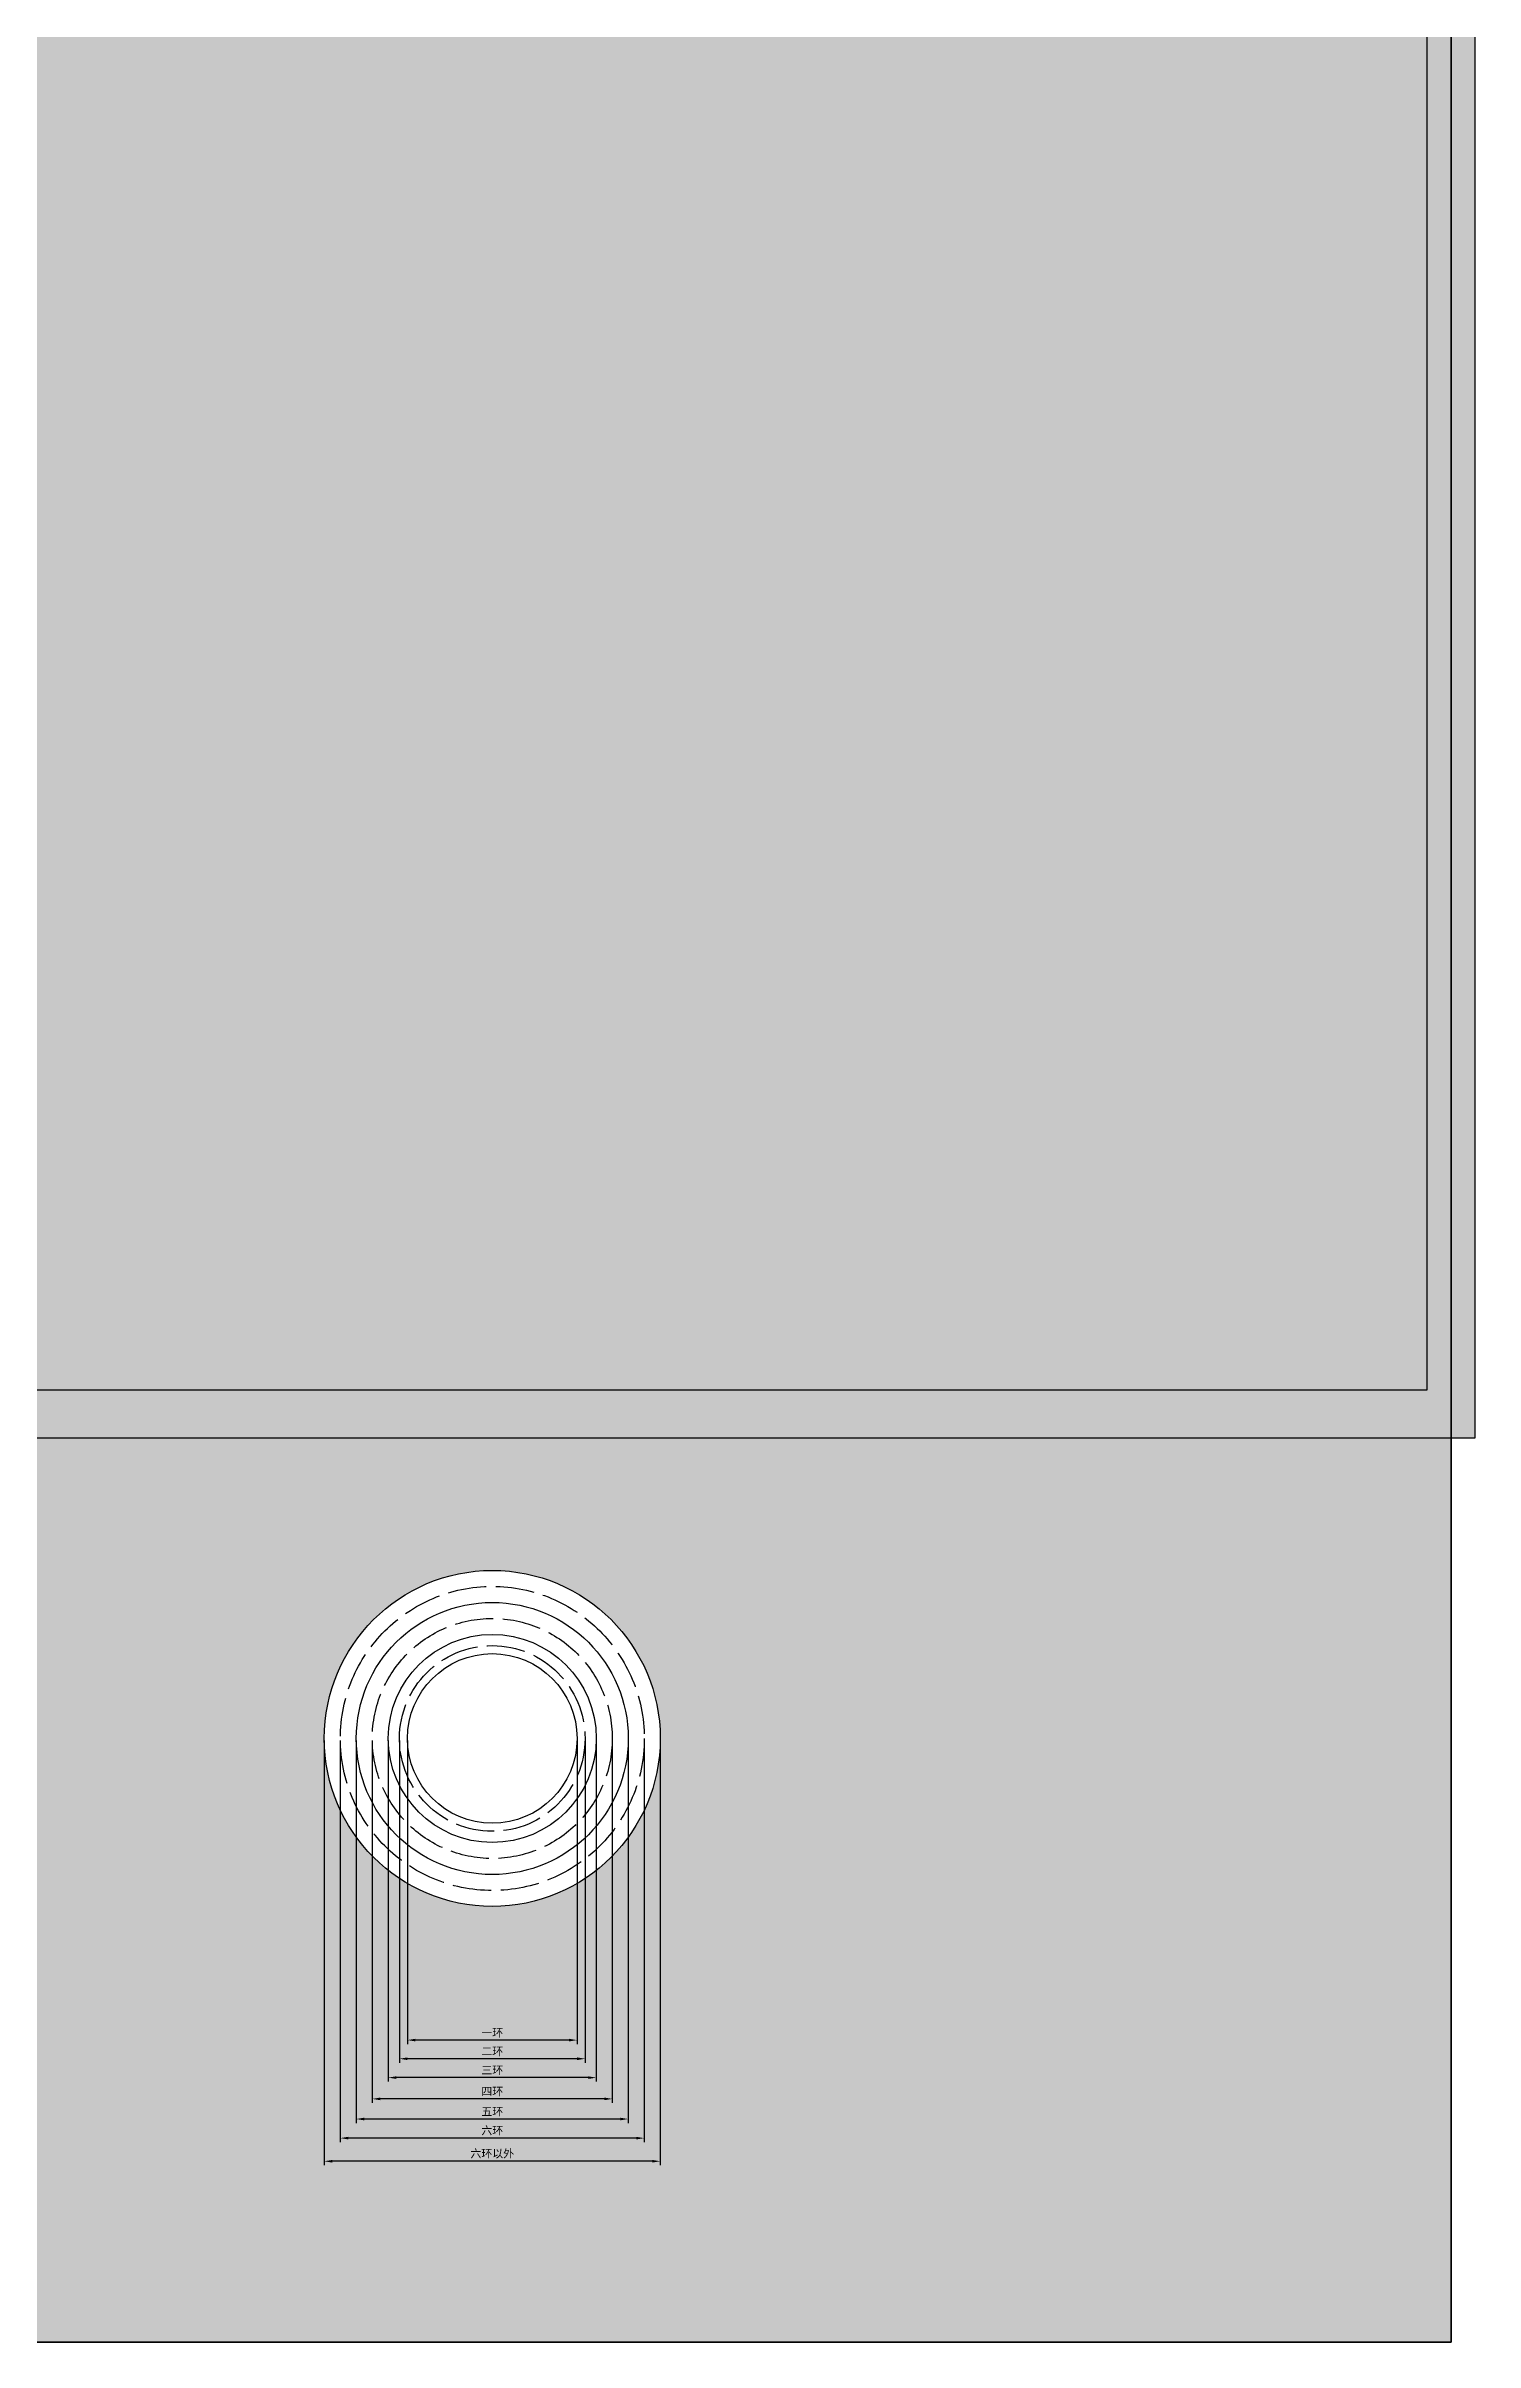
# Model space of a CAD drawing. Header units: millimetres. Extents: x 2008 to 4416, y 118 to 2668.
# Drawn here: x 3969 to 4416, y 118 to 835 of the extents above; entities that cross this region are included whole.
import ezdxf

# ---------------------------------------------------------------- set-up
doc = ezdxf.new("R2010")
doc.units = ezdxf.units.MM
doc.linetypes.add('ACAD_ISO02W100', pattern=[15, 12, -3])
doc.styles.get("Standard").update_dxf_attribs({"font": 'arial.ttf'})
doc.dimstyles.new('ISO-25', dxfattribs={"dimtxt": 2.5, "dimasz": 2.5, "dimexe": 1.25, "dimexo": 0.625, "dimtad": 1, "dimtxsty": 'Standard', "dimcen": 2.5, "dimadec": 0, "dimazin": 0, "dimtfac": 1, "dimtmove": 0, "dimatfit": 3, "dimfxl": 1, "dimarcsym": 0})

# ---------------------------------------------------------------- blocks, each defined once
blk = doc.blocks.new('行车道')
at = {"true_color": 0x000000}
h = blk.add_hatch(color=18, dxfattribs=at)
h.dxf.hatch_style = 1
h.paths.add_polyline_path([(-1801.18, 2360.16), (-1801.18, 2375.16), (-3101.18, 2375.16), (-3758.68, 2375.16), (-3758.68, 400.16), (-1493.68, 400.16), (-1493.68, 2217.66), (-1508.68, 2217.66), (-1508.68, 415.16), (-3743.68, 415.16), (-3743.68, 2360.16), (-3101.18, 2360.16)])
for points in [[(-1801.18, 2375.16), (-3101.18, 2375.16), (-3758.68, 2375.16), (-3758.68, 400.16), (-1493.68, 400.16), (-1493.68, 2217.66)], [(-1801.18, 2360.16), (-3101.18, 2360.16), (-3743.68, 2360.16), (-3743.68, 415.16), (-1508.68, 415.16), (-1508.68, 2217.66)]]:
    blk.add_lwpolyline(points)
blk = doc.blocks.new('*D5')
at = {"color": 0, "lineweight": -2, "transparency": 16777216}
for p, q in [((4075.94, 305.6), (4075.94, 199.02)), ((4140.94, 305.6), (4140.94, 199.02)), ((4138.44, 200.27), (4078.44, 200.27))]:
    blk.add_line(p, q, dxfattribs=at)
at = {"color": 0, "transparency": 16777216}
for points in [[(4078.44, 200.69), (4078.44, 199.86), (4075.94, 200.27)], [(4138.44, 200.69), (4138.44, 199.86), (4140.94, 200.27)]]:
    blk.add_solid(points, dxfattribs=at)
at = {"layer": 'Defpoints', "color": 0, "transparency": 16777216}
for p in [(4075.94, 306.23), (4140.94, 306.23), (4075.94, 200.27)]:
    blk.add_point(p, dxfattribs=at)
at = {"color": 0, "transparency": 16777216, "insert": (4108.44, 202.46), "char_height": 2.5, "attachment_point": 5}
blk.add_mtext('{\\fSimSun|b0|i0|c134|p2;三环}', dxfattribs=at)
blk = doc.blocks.new('*D6')
at = {"color": 0, "lineweight": -2, "transparency": 16777216}
for p, q in [((4081.94, 305.6), (4081.94, 210.75)), ((4134.94, 305.6), (4134.94, 210.75)), ((4132.44, 212), (4084.44, 212))]:
    blk.add_line(p, q, dxfattribs=at)
at = {"color": 0, "transparency": 16777216}
for points in [[(4084.44, 212.41), (4084.44, 211.58), (4081.94, 212)], [(4132.44, 212.41), (4132.44, 211.58), (4134.94, 212)]]:
    blk.add_solid(points, dxfattribs=at)
at = {"layer": 'Defpoints', "color": 0, "transparency": 16777216}
for p in [(4081.94, 306.23), (4134.94, 306.23), (4081.94, 212)]:
    blk.add_point(p, dxfattribs=at)
at = {"color": 0, "transparency": 16777216, "insert": (4108.44, 214.18), "char_height": 2.5, "attachment_point": 5}
blk.add_mtext('{\\fSimSun|b0|i0|c134|p2;一环}', dxfattribs=at)
blk = doc.blocks.new('*D7')
at = {"color": 0, "lineweight": -2, "transparency": 16777216}
for p, q in [((4079.44, 305.6), (4079.44, 204.92)), ((4137.44, 305.6), (4137.44, 204.92)), ((4134.94, 206.17), (4081.94, 206.17))]:
    blk.add_line(p, q, dxfattribs=at)
at = {"color": 0, "transparency": 16777216}
for points in [[(4081.94, 206.59), (4081.94, 205.75), (4079.44, 206.17)], [(4134.94, 206.59), (4134.94, 205.75), (4137.44, 206.17)]]:
    blk.add_solid(points, dxfattribs=at)
at = {"layer": 'Defpoints', "color": 0, "transparency": 16777216}
for p in [(4079.44, 306.23), (4137.44, 306.23), (4079.44, 206.17)]:
    blk.add_point(p, dxfattribs=at)
at = {"color": 0, "transparency": 16777216, "insert": (4108.44, 208.35), "char_height": 2.5, "attachment_point": 5}
blk.add_mtext('{\\fSimSun|b0|i0|c134|p2;二环}', dxfattribs=at)
blk = doc.blocks.new('*D8')
at = {"color": 0, "lineweight": -2, "transparency": 16777216}
for p, q in [((4070.94, 305.6), (4070.94, 192.38)), ((4145.94, 305.6), (4145.94, 192.38)), ((4143.44, 193.63), (4073.44, 193.63))]:
    blk.add_line(p, q, dxfattribs=at)
at = {"color": 0, "transparency": 16777216}
for points in [[(4073.44, 194.05), (4073.44, 193.22), (4070.94, 193.63)], [(4143.44, 194.05), (4143.44, 193.22), (4145.94, 193.63)]]:
    blk.add_solid(points, dxfattribs=at)
at = {"layer": 'Defpoints', "color": 0, "transparency": 16777216}
for p in [(4070.94, 306.23), (4145.94, 306.23), (4070.94, 193.63)]:
    blk.add_point(p, dxfattribs=at)
at = {"color": 0, "transparency": 16777216, "insert": (4108.44, 195.84), "char_height": 2.5, "attachment_point": 5}
blk.add_mtext('{\\fSimSun|b0|i0|c134|p2;四环}', dxfattribs=at)
blk = doc.blocks.new('*D9')
at = {"color": 0, "lineweight": -2, "transparency": 16777216}
for p, q in [((4065.94, 305.6), (4065.94, 186.09)), ((4150.94, 305.6), (4150.94, 186.09)), ((4148.44, 187.34), (4068.44, 187.34))]:
    blk.add_line(p, q, dxfattribs=at)
at = {"color": 0, "transparency": 16777216}
for points in [[(4068.44, 187.76), (4068.44, 186.92), (4065.94, 187.34)], [(4148.44, 187.76), (4148.44, 186.92), (4150.94, 187.34)]]:
    blk.add_solid(points, dxfattribs=at)
at = {"layer": 'Defpoints', "color": 0, "transparency": 16777216}
for p in [(4065.94, 306.23), (4150.94, 306.23), (4065.94, 187.34)]:
    blk.add_point(p, dxfattribs=at)
at = {"color": 0, "transparency": 16777216, "insert": (4108.44, 189.52), "char_height": 2.5, "attachment_point": 5}
blk.add_mtext('{\\fSimSun|b0|i0|c134|p2;五环}', dxfattribs=at)
blk = doc.blocks.new('*D10')
at = {"color": 0, "lineweight": -2, "transparency": 16777216}
for p, q in [((4060.94, 305.6), (4060.94, 180.12)), ((4155.94, 305.6), (4155.94, 180.12)), ((4153.44, 181.37), (4063.44, 181.37))]:
    blk.add_line(p, q, dxfattribs=at)
at = {"color": 0, "transparency": 16777216}
for points in [[(4063.44, 181.79), (4063.44, 180.96), (4060.94, 181.37)], [(4153.44, 181.79), (4153.44, 180.96), (4155.94, 181.37)]]:
    blk.add_solid(points, dxfattribs=at)
at = {"layer": 'Defpoints', "color": 0, "transparency": 16777216}
for p in [(4060.94, 306.23), (4155.94, 306.23), (4060.94, 181.37)]:
    blk.add_point(p, dxfattribs=at)
at = {"color": 0, "transparency": 16777216, "insert": (4108.44, 183.61), "char_height": 2.5, "attachment_point": 5}
blk.add_mtext('{\\fSimSun|b0|i0|c134|p2;六环}', dxfattribs=at)
blk = doc.blocks.new('*D11')
at = {"color": 0, "lineweight": -2, "transparency": 16777216}
for p, q in [((4055.94, 305.6), (4055.94, 172.9)), ((4160.94, 305.6), (4160.94, 172.9)), ((4158.44, 174.15), (4058.44, 174.15))]:
    blk.add_line(p, q, dxfattribs=at)
at = {"color": 0, "transparency": 16777216}
for points in [[(4058.44, 174.56), (4058.44, 173.73), (4055.94, 174.15)], [(4158.44, 174.56), (4158.44, 173.73), (4160.94, 174.15)]]:
    blk.add_solid(points, dxfattribs=at)
at = {"layer": 'Defpoints', "color": 0, "transparency": 16777216}
for p in [(4055.94, 306.23), (4160.94, 306.23), (4055.94, 174.15)]:
    blk.add_point(p, dxfattribs=at)
at = {"color": 0, "transparency": 16777216, "insert": (4108.44, 176.4), "char_height": 2.5, "attachment_point": 5}
blk.add_mtext('{\\fSimSun|b0|i0|c134|p2;六环以外}', dxfattribs=at)
blk = doc.blocks.new('细分环')
for radius in [52.5, 42.5, 32.5, 26.5]:
    blk.add_circle((6590.94, 2799.74), radius)
at = {"linetype": 'ACAD_ISO02W100'}
for radius in [47.5, 37.5, 29]:
    blk.add_circle((6590.94, 2799.74), radius, dxfattribs=at)

msp = doc.modelspace()

# ---------------------------------------------------------------- hatches: boundary and pattern name
h = msp.add_hatch(color=2)
h.dxf.hatch_style = 1
h.paths.add_polyline_path([(2150.635, 2375.156), (2761.297, 2375.156, -0.3239799), (2658.135, 2517.656), (2008.135, 2517.656), (2008.135, 1607.656), (2150.635, 1607.656)])
h.paths.add_polyline_path([(2918.135, 400.156), (2150.635, 400.156), (2150.635, 1027.656), (2008.135, 1027.656), (2008.135, 117.656), (2918.135, 117.656), (2918.135, 267.656)])
h.paths.add_polyline_path([(4408.135, 400.156), (3498.135, 400.156), (3498.135, 267.656), (3498.135, 117.656), (4408.135, 117.656)])
h.paths.add_polyline_path([(4055.944, 306.229, -1), (4160.944, 306.229, -1)], flags=16)
h.paths.add_polyline_path([(4060.944, 306.229, -1), (4155.944, 306.229, -1)], flags=0)
h.paths.add_polyline_path([(4065.944, 306.229, -1), (4150.944, 306.229, -1)], flags=0)
h.paths.add_polyline_path([(4070.944, 306.229, -1), (4145.944, 306.229, -1)], flags=0)
h.paths.add_polyline_path([(4075.944, 306.229, -1), (4140.944, 306.229, -1)], flags=0)
h.paths.add_polyline_path([(4079.444, 306.229, -1), (4137.444, 306.229, -1)], flags=0)
h.paths.add_polyline_path([(4081.944, 306.229, -1), (4134.944, 306.229, -1)], flags=0)
h.paths.add_polyline_path([(4108.135, 2517.656), (3608.135, 2517.656), (3608.135, 2507.656), (3458.135, 2507.656), (3458.135, 2517.656), (2958.135, 2517.656, -0.3239799), (2854.972, 2375.156), (4108.135, 2375.156)])
at = {"true_color": 0x939598}
h = msp.add_hatch(color=252, dxfattribs=at)
h.dxf.hatch_style = 1
h.paths.add_polyline_path([(4400.635, 2217.656), (4108.135, 2217.656), (4108.135, 2360.156), (2808.135, 2360.156), (2165.635, 2360.156), (2165.635, 415.156), (4400.635, 415.156)])
h.paths.add_polyline_path([(2600.635, 850.156), (2600.635, 1925.156), (2808.135, 1925.156), (3965.635, 1925.156), (3965.635, 850.156)], flags=16)
h.paths.add_polyline_path([(2615.635, 865.156), (2615.635, 1910.156), (2808.135, 1910.156), (3950.635, 1910.156), (3950.635, 865.156)], flags=0)

# ---------------------------------------------------------------- linework, layer by layer
for p, q in [((4408.135, 2517.656), (4408.135, 117.656)), ((4408.135, 117.656), (2008.135, 117.656))]:
    msp.add_line(p, q)
msp.add_lwpolyline([(2658.135, 2517.656), (2008.135, 2517.656), (2008.135, 117.656), (4408.135, 117.656), (4408.135, 2517.656), (2958.135, 2517.656)])

# ---------------------------------------------------------------- block references
for name, p in [('行车道', (5909.31, 0)), ('细分环', (-2482.495, -2493.514))]:
    msp.add_blockref(name, p)

# ---------------------------------------------------------------- dimensions: what is measured, and where the dimension line sits
for base, p1, p2, text, picture, middle in [((4055.944, 174.148), (4160.944, 306.229), (4055.944, 306.229), '{\\fSimSun|b0|i0|c134|p2;六环以外}', '*D11', (4108.444, 176.4)), ((4060.944, 181.374), (4155.944, 306.229), (4060.944, 306.229), '{\\fSimSun|b0|i0|c134|p2;六环}', '*D10', (4108.444, 183.612)), ((4065.944, 187.339), (4150.944, 306.229), (4065.944, 306.229), '{\\fSimSun|b0|i0|c134|p2;五环}', '*D9', (4108.444, 189.522)), ((4070.944, 193.633), (4145.944, 306.229), (4070.944, 306.229), '{\\fSimSun|b0|i0|c134|p2;四环}', '*D8', (4108.444, 195.836)), ((4079.444, 206.169), (4137.444, 306.229), (4079.444, 306.229), '{\\fSimSun|b0|i0|c134|p2;二环}', '*D7', (4108.444, 208.352)), ((4081.944, 211.996), (4134.944, 306.229), (4081.944, 306.229), '{\\fSimSun|b0|i0|c134|p2;一环}', '*D6', (4108.444, 214.178))]:
    dim = msp.add_linear_dim(base=base, p1=p1, p2=p2, text=text, dimstyle='ISO-25')
    dim.commit()
    dim.dimension.update_dxf_attribs({"geometry": picture, "text_midpoint": middle})
dim = msp.add_linear_dim(base=(4075.944, 200.274), p1=(4140.944, 306.229), p2=(4075.944, 306.229), text='{\\fSimSun|b0|i0|c134|p2;三环}', dimstyle='ISO-25')
dim.commit()
dim.dimension.update_dxf_attribs({"geometry": '*D5', "text_midpoint": (4108.444, 200.274), "dimtype": 160})

doc.saveas('drawing.dxf')
